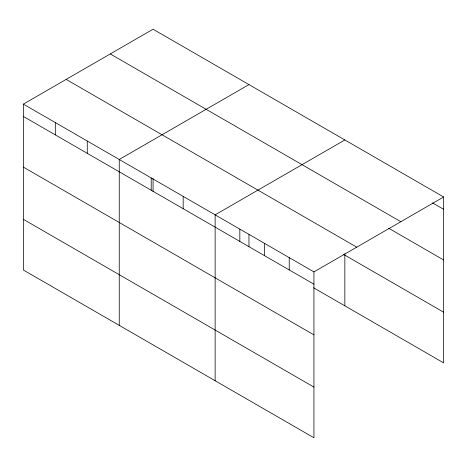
<?xml version="1.0" encoding="UTF-8"?>
<svg xmlns="http://www.w3.org/2000/svg" width="467" height="467" viewBox="0 0 467 467"><rect width="100%" height="100%" fill="white"/><g stroke="black" fill="none" stroke-linecap="round" stroke-linejoin="round"><path stroke-width="0.7" d="M23.35 104.118L313.935 271.887L313.935 437.772L23.35 270.008L23.35 104.118L153.065 29.228L443.65 196.992L443.65 362.882L313.515 287.748M248.958 84.591L119.243 159.48L119.243 325.371M344.85 139.954L215.135 214.843L215.135 380.733M313.935 271.887L443.65 196.992M432.535 202.888L443.65 209.304M110.259 53.944L400.844 221.708M388.696 228.258L443.65 259.985M66.156 79.408L356.741 247.171M343.601 254.433L443.65 312.201M23.35 116.429L313.935 284.193M23.35 167.11L313.935 334.874M23.35 219.327L313.935 387.09M344.85 253.709L344.85 305.838M289.231 257.626L289.231 269.938M264.532 243.365L264.532 255.677M248.958 234.551L248.958 246.856M239.834 229.104L239.834 241.416M183.169 196.391L183.169 208.702M153.065 178.464L153.065 191.493M151.209 177.939L151.209 190.244M87.276 141.028L87.276 153.339M55.316 122.576L55.316 134.881"/></g></svg>
